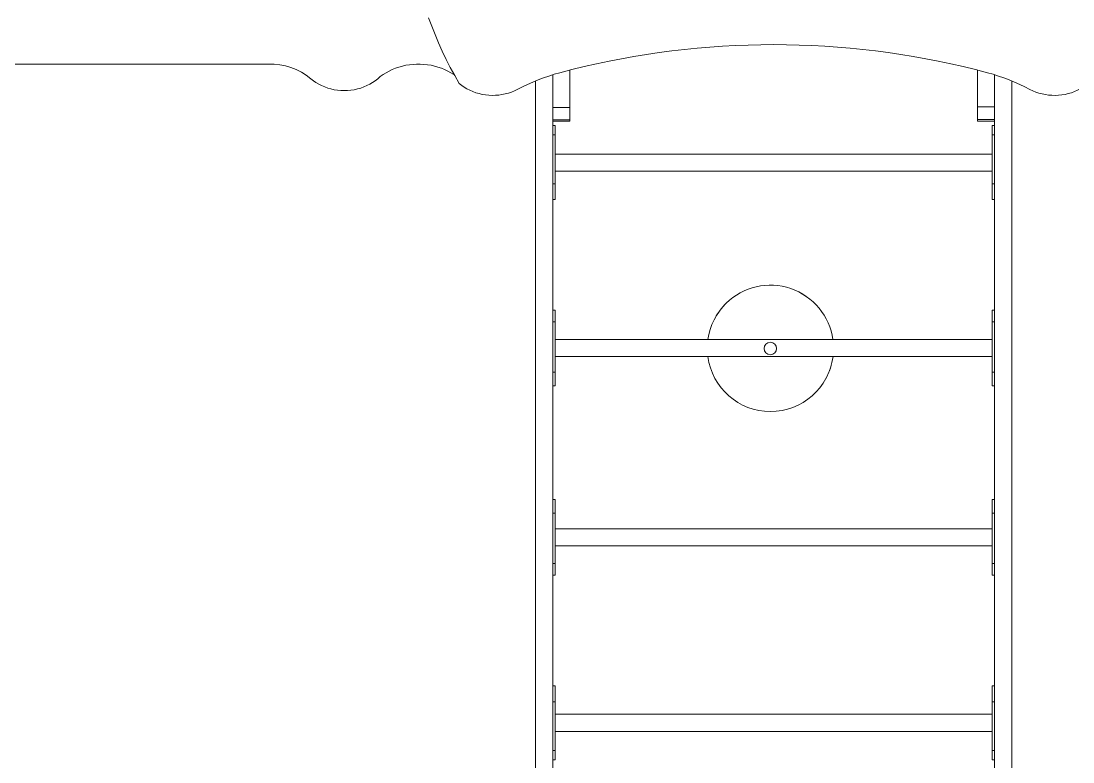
# Model space of a CAD drawing. Header units: millimetres. Extents: x -12977 to 11786, y -11805 to 10558.
# Drawn here: x -2298 to -632, y 3809 to 4982 of the extents above; entities that cross this region are included whole.
import ezdxf

# ---------------------------------------------------------------- set-up
doc = ezdxf.new("R2010")
doc.units = ezdxf.units.MM
doc.layers.add('DIKOM_ОБЪЕКТ', color=7, linetype='Continuous')

msp = doc.modelspace()

# ---------------------------------------------------------------- linework, layer by layer
at = {"layer": 'DIKOM_ОБЪЕКТ', "color": 7, "linetype": 'Continuous', "lineweight": 15}
for p, q in [((-2705.92, 4914.216), (-1906.456, 4914.216)), ((-1429.146, 4904.729), (-1429.147, 4842.779)), ((-1456.153, 4845.698), (-1429.152, 4845.698)), ((-1456.15, 4826.087), (-1456.153, 4845.698)), ((-1429.15, 4826.087), (-1429.152, 4845.698)), ((-783.15, 4826.32), (-783.153, 4846.829)), ((-783.153, 4846.829), (-756.157, 4846.829)), ((-1452.153, 4817.032), (-1456.153, 4817.032)), ((-1456.15, 4826.087), (-1429.15, 4826.087)), ((-1456.149, 4823.778), (-1429.149, 4823.778)), ((-783.15, 4826.32), (-756.158, 4826.32)), ((-783.149, 4823.786), (-756.158, 4823.786)), ((-756.158, 4817.032), (-760.153, 4817.032)), ((-1456.156, 4724.898), (-1456.154, 4802.191)), ((-1456.154, 4802.191), (-1452.155, 4802.191)), ((-1452.156, 4724.898), (-1452.155, 4802.191)), ((-760.156, 4724.898), (-760.154, 4802.191)), ((-760.154, 4802.191), (-756.158, 4802.191)), ((-1452.152, 4791.873), (-1452.153, 4771.886)), ((-760.155, 4771.886), (-1452.154, 4771.886)), ((-1452.154, 4744.886), (-760.155, 4744.886)), ((-1452.153, 4744.886), (-1452.153, 4714.58)), ((-1456.156, 4724.898), (-1452.156, 4724.898)), ((-760.156, 4724.898), (-756.159, 4724.898)), ((-1456.154, 4699.739), (-1452.154, 4699.739)), ((-760.155, 4699.739), (-756.16, 4699.739)), ((-1452.157, 4524.473), (-1456.157, 4524.473)), ((-756.162, 4524.473), (-760.157, 4524.473)), ((-1456.158, 4506.047), (-1452.158, 4506.047)), ((-1456.158, 4426.295), (-1456.158, 4506.047)), ((-1452.159, 4426.295), (-1452.158, 4506.047)), ((-1452.156, 4502.898), (-1452.156, 4478.097)), ((-1198.948, 4512.292), (-1198.949, 4512.29)), ((-760.158, 4426.295), (-760.158, 4506.047)), ((-760.158, 4506.047), (-756.162, 4506.047)), ((-760.158, 4478.097), (-1452.157, 4478.097)), ((-1120.198, 4468.72), (-1120.221, 4468.679)), ((-1452.157, 4451.097), (-760.159, 4451.097)), ((-1452.156, 4451.097), (-1452.156, 4423.147)), ((-1102.698, 4459.038), (-1102.675, 4459.079)), ((-1456.158, 4426.295), (-1452.159, 4426.295)), ((-1023.719, 4415.881), (-1023.718, 4415.883)), ((-760.158, 4426.295), (-756.162, 4426.295)), ((-1456.157, 4404.721), (-1452.157, 4404.721)), ((-760.157, 4404.721), (-756.162, 4404.721)), ((-1452.157, 4224.725), (-1456.157, 4224.725)), ((-756.162, 4224.725), (-760.157, 4224.725)), ((-1456.158, 4203.147), (-1452.159, 4203.147)), ((-1456.158, 4123.396), (-1456.158, 4203.147)), ((-1452.158, 4123.396), (-1452.159, 4203.147)), ((-1452.156, 4206.304), (-1452.156, 4178.35)), ((-760.158, 4123.396), (-760.158, 4203.147)), ((-760.158, 4203.147), (-756.162, 4203.147)), ((-760.158, 4178.35), (-1452.157, 4178.35)), ((-1452.157, 4151.35), (-760.158, 4151.35)), ((-1452.156, 4151.35), (-1452.156, 4126.554)), ((-1456.158, 4123.396), (-1452.158, 4123.396)), ((-760.158, 4123.396), (-756.162, 4123.396)), ((-1456.157, 4104.975), (-1452.157, 4104.975)), ((-760.157, 4104.975), (-756.162, 4104.975)), ((-1452.155, 3929.717), (-1456.154, 3929.717)), ((-756.16, 3929.717), (-760.154, 3929.717)), ((-1456.156, 3904.554), (-1452.156, 3904.554)), ((-1456.154, 3827.266), (-1456.156, 3904.554)), ((-1452.154, 3827.266), (-1452.156, 3904.554)), ((-1452.153, 3914.88), (-1452.153, 3884.573)), ((-760.154, 3827.266), (-760.156, 3904.554)), ((-760.156, 3904.554), (-756.159, 3904.554)), ((-760.156, 3884.573), (-1452.154, 3884.573)), ((-1452.154, 3857.573), (-760.155, 3857.573)), ((-1452.152, 3857.573), (-1452.152, 3837.592)), ((-1456.154, 3827.266), (-1452.154, 3827.266)), ((-760.154, 3827.266), (-756.158, 3827.266)), ((-1456.153, 3812.429), (-1452.153, 3812.429)), ((-760.153, 3812.429), (-756.158, 3812.429))]:
    msp.add_line(p, q, dxfattribs=at)
at = {"layer": 'DIKOM_ОБЪЕКТ', "color": 7, "linetype": 'Continuous', "lineweight": 15, "flags": 128}
for points in [[(-1652.578, 4987.745), (-1647.735, 4974.338), (-1642.54, 4961.031), (-1636.994, 4947.83), (-1631.101, 4934.742), (-1624.863, 4921.775), (-1618.286, 4908.934), (-1611.371, 4896.227), (-1604.121, 4883.66)], [(-1445.013, 4900.562), (-1425.638, 4905.62), (-1406.163, 4910.38), (-1386.593, 4914.839), (-1366.935, 4918.997), (-1347.195, 4922.852), (-1327.379, 4926.404), (-1307.493, 4929.65), (-1287.544, 4932.59), (-1267.537, 4935.223), (-1247.48, 4937.549), (-1227.379, 4939.566), (-1207.239, 4941.273), (-1187.067, 4942.671), (-1166.87, 4943.759), (-1146.654, 4944.536), (-1126.425, 4945.002), (-1106.189, 4945.158), (-1085.954, 4945.002), (-1065.725, 4944.536), (-1045.509, 4943.759), (-1025.311, 4942.671), (-1005.14, 4941.273), (-985, 4939.566), (-964.898, 4937.549), (-944.841, 4935.224), (-924.834, 4932.59), (-904.885, 4929.65), (-884.999, 4926.404), (-865.182, 4922.852), (-845.442, 4918.997), (-825.783, 4914.839), (-806.213, 4910.38), (-786.738, 4905.62), (-767.362, 4900.562)], [(-1733.324, 4891.162), (-1729.133, 4894.553), (-1724.706, 4897.711), (-1720.059, 4900.621), (-1715.211, 4903.275), (-1710.181, 4905.661), (-1704.987, 4907.769), (-1699.652, 4909.592), (-1694.196, 4911.122), (-1688.639, 4912.353), (-1683.005, 4913.281), (-1677.315, 4913.902), (-1671.591, 4914.213), (-1665.855, 4914.212), (-1660.131, 4913.901), (-1654.44, 4913.281), (-1648.805, 4912.353), (-1643.249, 4911.122), (-1637.793, 4909.592), (-1632.457, 4907.769), (-1627.264, 4905.661), (-1622.234, 4903.275), (-1617.385, 4900.622), (-1612.739, 4897.711), (-1611.872, 4897.124)], [(-1429.152, 4845.698), (-1429.153, 4847.94), (-1429.153, 4850.508), (-1429.153, 4853.39), (-1429.153, 4856.572), (-1429.154, 4860.041), (-1429.154, 4863.78), (-1429.154, 4867.773), (-1429.154, 4872.001), (-1429.155, 4876.446), (-1429.155, 4881.087), (-1429.155, 4885.902), (-1429.155, 4890.871), (-1429.155, 4895.97), (-1429.155, 4901.176), (-1429.156, 4904.726)], [(-783.153, 4846.829), (-783.153, 4849.165), (-783.153, 4851.823), (-783.153, 4854.791), (-783.154, 4858.056), (-783.154, 4861.604), (-783.154, 4865.417), (-783.154, 4869.479), (-783.154, 4873.77), (-783.155, 4878.273), (-783.155, 4882.965), (-783.155, 4887.826), (-783.155, 4892.834), (-783.155, 4897.966), (-783.155, 4903.198), (-783.155, 4904.71)], [(-1839.125, 4891.166), (-1835.21, 4888.025), (-1831.048, 4885.133), (-1826.658, 4882.504), (-1822.064, 4880.152), (-1817.288, 4878.089), (-1812.354, 4876.326), (-1807.29, 4874.871), (-1802.117, 4873.731), (-1796.865, 4872.913), (-1791.558, 4872.42), (-1786.225, 4872.256), (-1780.892, 4872.42), (-1775.585, 4872.912), (-1770.332, 4873.73), (-1765.16, 4874.869), (-1760.094, 4876.324), (-1755.162, 4878.087), (-1750.385, 4880.149), (-1745.791, 4882.501), (-1741.401, 4885.129), (-1737.238, 4888.021), (-1733.324, 4891.162)], [(-1512.154, 4874.262), (-1516.73, 4872.03), (-1521.475, 4870.081), (-1526.366, 4868.424), (-1531.379, 4867.069), (-1536.489, 4866.019), (-1541.673, 4865.283), (-1546.902, 4864.862), (-1552.152, 4864.759), (-1557.398, 4864.975), (-1562.614, 4865.508), (-1567.774, 4866.355), (-1572.853, 4867.514), (-1577.826, 4868.978), (-1582.668, 4870.738), (-1587.357, 4872.789), (-1591.867, 4875.118), (-1596.179, 4877.715), (-1600.271, 4880.568), (-1604.121, 4883.66)], [(-1483.157, 3794.128), (-1483.158, 3817.629), (-1483.159, 3841.232), (-1483.159, 3864.93), (-1483.159, 3888.72), (-1483.159, 3912.595), (-1483.16, 3936.553), (-1483.16, 3960.587), (-1483.161, 3984.693), (-1483.161, 4008.866), (-1483.161, 4033.101), (-1483.161, 4057.393), (-1483.161, 4081.738), (-1483.162, 4106.129), (-1483.162, 4130.563), (-1483.162, 4155.034), (-1483.162, 4179.538), (-1483.162, 4204.069), (-1483.162, 4228.623), (-1483.162, 4253.194), (-1483.162, 4277.777), (-1483.162, 4302.368), (-1483.162, 4326.962), (-1483.162, 4351.553), (-1483.163, 4376.137), (-1483.162, 4400.708), (-1483.162, 4425.262), (-1483.162, 4449.793), (-1483.162, 4474.298), (-1483.162, 4498.769), (-1483.162, 4523.204), (-1483.161, 4547.596), (-1483.161, 4571.941), (-1483.161, 4596.234), (-1483.161, 4620.47), (-1483.16, 4644.644), (-1483.16, 4668.751), (-1483.16, 4692.786), (-1483.159, 4716.745), (-1483.159, 4740.622), (-1483.159, 4764.413), (-1483.158, 4788.113), (-1483.158, 4811.717), (-1483.157, 4835.22), (-1483.157, 4858.618), (-1483.157, 4881.905), (-1483.156, 4887.754)], [(-1456.157, 3794.128), (-1456.158, 3817.629), (-1456.159, 3841.232), (-1456.159, 3864.93), (-1456.159, 3888.72), (-1456.16, 3912.595), (-1456.16, 3936.553), (-1456.16, 3960.587), (-1456.161, 3984.693), (-1456.161, 4008.866), (-1456.161, 4033.101), (-1456.161, 4057.393), (-1456.161, 4081.738), (-1456.162, 4106.129), (-1456.162, 4130.563), (-1456.162, 4155.034), (-1456.162, 4179.538), (-1456.162, 4204.069), (-1456.162, 4228.623), (-1456.162, 4253.194), (-1456.162, 4277.777), (-1456.162, 4302.368), (-1456.162, 4326.962), (-1456.163, 4351.553), (-1456.163, 4376.137), (-1456.162, 4400.708), (-1456.162, 4425.262), (-1456.162, 4449.794), (-1456.162, 4474.298), (-1456.162, 4498.769), (-1456.162, 4523.204), (-1456.161, 4547.596), (-1456.161, 4571.941), (-1456.161, 4596.234), (-1456.161, 4620.47), (-1456.16, 4644.644), (-1456.16, 4668.751), (-1456.16, 4692.786), (-1456.159, 4716.745), (-1456.159, 4740.622), (-1456.159, 4764.413), (-1456.158, 4788.113), (-1456.158, 4811.717), (-1456.157, 4835.22), (-1456.157, 4858.617), (-1456.156, 4881.905), (-1456.156, 4897.351)], [(-1456.153, 4845.698), (-1456.153, 4847.94), (-1456.153, 4850.508), (-1456.153, 4853.39), (-1456.154, 4856.572), (-1456.154, 4860.041), (-1456.154, 4863.78), (-1456.154, 4867.773), (-1456.154, 4872.002), (-1456.155, 4876.446), (-1456.155, 4881.087), (-1456.155, 4885.902), (-1456.156, 4890.871), (-1456.155, 4895.97), (-1456.155, 4897.351)], [(-756.157, 3794.128), (-756.158, 3817.629), (-756.158, 3841.232), (-756.159, 3864.93), (-756.159, 3888.72), (-756.159, 3912.595), (-756.16, 3936.553), (-756.16, 3960.587), (-756.161, 3984.693), (-756.161, 4008.866), (-756.161, 4033.101), (-756.161, 4057.393), (-756.161, 4081.738), (-756.162, 4106.129), (-756.162, 4130.563), (-756.162, 4155.034), (-756.162, 4179.538), (-756.162, 4204.069), (-756.162, 4228.623), (-756.163, 4253.194), (-756.162, 4277.777), (-756.162, 4302.368), (-756.162, 4326.962), (-756.162, 4351.553), (-756.163, 4376.137), (-756.162, 4400.708), (-756.162, 4425.262), (-756.162, 4449.793), (-756.162, 4474.298), (-756.162, 4498.769), (-756.161, 4523.204), (-756.161, 4547.596), (-756.161, 4571.941), (-756.161, 4596.234), (-756.161, 4620.47), (-756.161, 4644.644), (-756.16, 4668.751), (-756.16, 4692.787), (-756.159, 4716.745), (-756.159, 4740.622), (-756.159, 4764.413), (-756.158, 4788.113), (-756.158, 4811.717), (-756.158, 4835.22), (-756.157, 4858.618), (-756.157, 4881.905), (-756.156, 4897.332)], [(-729.157, 3794.128), (-729.158, 3817.629), (-729.158, 3841.232), (-729.159, 3864.93), (-729.159, 3888.72), (-729.159, 3912.595), (-729.16, 3936.553), (-729.16, 3960.587), (-729.161, 3984.693), (-729.161, 4008.866), (-729.161, 4033.101), (-729.161, 4057.393), (-729.161, 4081.738), (-729.162, 4106.129), (-729.162, 4130.563), (-729.162, 4155.034), (-729.162, 4179.538), (-729.162, 4204.069), (-729.162, 4228.623), (-729.162, 4253.194), (-729.162, 4277.777), (-729.162, 4302.368), (-729.162, 4326.962), (-729.162, 4351.553), (-729.162, 4376.137), (-729.162, 4400.708), (-729.162, 4425.262), (-729.162, 4449.794), (-729.162, 4474.298), (-729.162, 4498.769), (-729.161, 4523.204), (-729.161, 4547.596), (-729.161, 4571.941), (-729.161, 4596.234), (-729.161, 4620.47), (-729.161, 4644.644), (-729.16, 4668.751), (-729.16, 4692.786), (-729.159, 4716.745), (-729.159, 4740.622), (-729.159, 4764.413), (-729.158, 4788.113), (-729.158, 4811.717), (-729.158, 4835.22), (-729.157, 4858.618), (-729.157, 4881.905), (-729.156, 4887.729)], [(-729.147, 3789.474), (-729.148, 3811.961), (-729.148, 3834.563), (-729.149, 3857.275), (-729.149, 3880.094), (-729.15, 3903.013), (-729.15, 3926.027), (-729.15, 3949.13), (-729.15, 3972.318), (-729.151, 3995.584), (-729.151, 4018.925), (-729.152, 4042.334), (-729.152, 4065.805), (-729.152, 4089.334), (-729.152, 4112.915), (-729.152, 4136.542), (-729.152, 4160.211), (-729.152, 4183.916), (-729.153, 4207.65), (-729.152, 4231.409), (-729.153, 4255.188), (-729.153, 4278.98), (-729.153, 4302.781), (-729.153, 4326.584), (-729.153, 4350.385), (-729.153, 4374.178), (-729.153, 4397.956), (-729.153, 4421.716), (-729.153, 4445.451), (-729.152, 4469.156), (-729.152, 4492.825), (-729.152, 4516.453), (-729.152, 4540.035), (-729.151, 4563.564), (-729.152, 4587.037), (-729.151, 4610.447), (-729.151, 4633.788), (-729.15, 4657.056), (-729.15, 4680.245), (-729.15, 4703.349), (-729.15, 4726.365), (-729.149, 4749.284), (-729.149, 4772.105), (-729.148, 4794.819), (-729.148, 4817.423), (-729.147, 4839.91), (-729.147, 4862.277), (-729.147, 4884.518), (-729.146, 4887.725)], [(-700.22, 4874.262), (-695.644, 4872.03), (-690.899, 4870.081), (-686.008, 4868.425), (-680.994, 4867.069), (-675.884, 4866.019), (-670.701, 4865.283), (-665.472, 4864.862), (-660.221, 4864.759), (-654.975, 4864.975), (-649.759, 4865.508), (-644.599, 4866.356), (-639.52, 4867.514), (-634.547, 4868.977), (-629.705, 4870.739), (-625.018, 4872.789), (-620.507, 4875.119), (-616.195, 4877.715), (-612.104, 4880.568), (-608.254, 4883.66)], [(-1429.149, 4850.743), (-1429.149, 4850.921), (-1429.149, 4851.438), (-1429.149, 4852.249), (-1429.149, 4853.282), (-1429.149, 4854.444), (-1429.149, 4855.633), (-1429.149, 4856.743), (-1429.149, 4857.675), (-1429.149, 4858.347), (-1429.149, 4858.699), (-1429.149, 4858.699), (-1429.149, 4858.348), (-1429.149, 4857.676), (-1429.149, 4856.744), (-1429.149, 4855.634), (-1429.149, 4854.445), (-1429.149, 4853.282), (-1429.149, 4852.25), (-1429.149, 4851.439), (-1429.149, 4850.921), (-1429.149, 4850.743)], [(-729.149, 4858.743), (-729.149, 4858.566), (-729.149, 4858.049), (-729.149, 4857.238), (-729.149, 4856.205), (-729.149, 4855.043), (-729.149, 4853.854), (-729.149, 4852.744), (-729.149, 4851.811), (-729.149, 4851.14), (-729.149, 4850.788), (-729.149, 4850.788), (-729.149, 4851.139), (-729.149, 4851.811), (-729.149, 4852.743), (-729.149, 4853.853), (-729.149, 4855.042), (-729.149, 4856.204), (-729.149, 4857.237), (-729.149, 4858.048), (-729.149, 4858.566), (-729.149, 4858.743)], [(-1429.147, 4842.779), (-1429.147, 4839.686), (-1429.148, 4836.775), (-1429.148, 4834.083), (-1429.148, 4831.645), (-1429.148, 4829.492), (-1429.148, 4827.653), (-1429.148, 4826.15), (-1429.148, 4825.003), (-1429.149, 4824.227), (-1429.149, 4823.831), (-1429.149, 4823.822), (-1429.149, 4824.199), (-1429.149, 4824.957), (-1429.15, 4826.087)], [(-1456.154, 4802.191), (-1456.155, 4804.774), (-1456.154, 4807.213), (-1456.154, 4809.462), (-1456.154, 4811.48), (-1456.154, 4813.228), (-1456.154, 4814.675), (-1456.154, 4815.793), (-1456.153, 4816.562), (-1456.153, 4816.967), (-1456.153, 4817.032)], [(-1456.149, 4823.778), (-1456.149, 4823.822), (-1456.149, 4824.199), (-1456.149, 4824.957), (-1456.15, 4826.087)], [(-1456.148, 4817.032), (-1456.148, 4817.423), (-1456.148, 4823.778)], [(-1452.155, 4802.191), (-1452.154, 4804.774), (-1452.154, 4807.213), (-1452.154, 4809.462), (-1452.154, 4811.48), (-1452.154, 4813.229), (-1452.154, 4814.675), (-1452.154, 4815.794), (-1452.153, 4816.562), (-1452.154, 4816.967), (-1452.153, 4817.001), (-1452.153, 4816.662), (-1452.153, 4815.958), (-1452.153, 4814.902), (-1452.153, 4813.512), (-1452.152, 4811.815), (-1452.152, 4809.844), (-1452.152, 4807.633), (-1452.152, 4805.225), (-1452.152, 4802.664), (-1452.152, 4799.999), (-1452.152, 4797.278), (-1452.152, 4794.552), (-1452.152, 4791.873)], [(-783.149, 4823.786), (-783.149, 4823.866), (-783.149, 4824.308), (-783.149, 4825.129), (-783.15, 4826.32)], [(-760.154, 4802.191), (-760.155, 4804.774), (-760.154, 4807.213), (-760.154, 4809.462), (-760.154, 4811.48), (-760.154, 4813.228), (-760.154, 4814.675), (-760.154, 4815.793), (-760.154, 4816.562), (-760.153, 4816.967), (-760.153, 4817.032)], [(-1452.153, 4796), (-1452.153, 4794.907), (-1452.153, 4794.003), (-1452.153, 4793.367), (-1452.153, 4793.058), (-1452.153, 4793.101), (-1452.153, 4793.494), (-1452.154, 4794.201), (-1452.153, 4795.16), (-1452.154, 4796.285), (-1452.153, 4797.476), (-1452.153, 4798.628), (-1452.153, 4799.638), (-1452.154, 4800.417), (-1452.154, 4800.895), (-1452.153, 4801.03), (-1452.153, 4800.809), (-1452.153, 4800.253), (-1452.153, 4799.41), (-1452.153, 4798.357), (-1452.153, 4797.185), (-1452.153, 4796)], [(-729.153, 4801.032), (-729.153, 4800.855), (-729.153, 4800.337), (-729.153, 4799.526), (-729.153, 4798.494), (-729.153, 4797.331), (-729.153, 4796.143), (-729.153, 4795.033), (-729.153, 4794.1), (-729.153, 4793.428), (-729.153, 4793.077), (-729.154, 4793.077), (-729.153, 4793.428), (-729.153, 4794.099), (-729.154, 4795.032), (-729.154, 4796.142), (-729.153, 4797.33), (-729.153, 4798.493), (-729.153, 4799.526), (-729.153, 4800.337), (-729.153, 4800.854), (-729.153, 4801.032)], [(-1452.154, 4744.886), (-1452.154, 4744.887), (-1452.154, 4745.099), (-1452.154, 4745.674), (-1452.154, 4746.596), (-1452.154, 4747.84), (-1452.155, 4749.371), (-1452.154, 4751.148), (-1452.155, 4753.122), (-1452.155, 4755.24), (-1452.155, 4757.444), (-1452.155, 4759.673), (-1452.155, 4761.868), (-1452.155, 4763.967), (-1452.155, 4765.914), (-1452.154, 4767.656), (-1452.154, 4769.145), (-1452.154, 4770.34), (-1452.154, 4771.21), (-1452.154, 4771.729), (-1452.154, 4771.886)], [(-1456.154, 4699.739), (-1456.155, 4699.771), (-1456.155, 4700.109), (-1456.155, 4700.813), (-1456.155, 4701.87), (-1456.155, 4703.259), (-1456.156, 4704.956), (-1456.156, 4706.928), (-1456.156, 4709.138), (-1456.156, 4711.546), (-1456.156, 4714.107), (-1456.156, 4716.773), (-1456.156, 4719.493), (-1456.156, 4722.219), (-1456.156, 4724.898)], [(-1452.153, 4714.58), (-1452.154, 4711.997), (-1452.154, 4709.558), (-1452.154, 4707.309), (-1452.154, 4705.291), (-1452.154, 4703.543), (-1452.154, 4702.096), (-1452.154, 4700.978), (-1452.154, 4700.209), (-1452.154, 4699.804), (-1452.154, 4699.77), (-1452.155, 4700.109), (-1452.155, 4700.813), (-1452.155, 4701.87), (-1452.155, 4703.259), (-1452.155, 4704.956), (-1452.156, 4706.928), (-1452.156, 4709.138), (-1452.156, 4711.546), (-1452.156, 4714.107), (-1452.156, 4716.773), (-1452.156, 4719.493), (-1452.156, 4722.219), (-1452.156, 4724.898)], [(-1452.155, 4718.708), (-1452.154, 4717.614), (-1452.154, 4716.71), (-1452.155, 4716.074), (-1452.154, 4715.765), (-1452.155, 4715.808), (-1452.155, 4716.201), (-1452.155, 4716.908), (-1452.155, 4717.867), (-1452.155, 4718.992), (-1452.155, 4720.183), (-1452.155, 4721.335), (-1452.155, 4722.346), (-1452.155, 4723.124), (-1452.154, 4723.602), (-1452.154, 4723.736), (-1452.155, 4723.516), (-1452.155, 4722.96), (-1452.154, 4722.117), (-1452.154, 4721.064), (-1452.154, 4719.892), (-1452.155, 4718.708)], [(-760.155, 4699.739), (-760.155, 4699.771), (-760.155, 4700.109), (-760.155, 4700.813), (-760.155, 4701.87), (-760.155, 4703.259), (-760.156, 4704.956), (-760.155, 4706.928), (-760.156, 4709.138), (-760.156, 4711.546), (-760.156, 4714.107), (-760.156, 4716.773), (-760.156, 4719.493), (-760.156, 4722.219), (-760.156, 4724.898)], [(-729.154, 4723.739), (-729.155, 4723.562), (-729.154, 4723.044), (-729.154, 4722.234), (-729.154, 4721.201), (-729.154, 4720.039), (-729.154, 4718.849), (-729.154, 4717.74), (-729.154, 4716.807), (-729.155, 4716.136), (-729.154, 4715.784), (-729.154, 4715.784), (-729.155, 4716.135), (-729.155, 4716.807), (-729.155, 4717.739), (-729.155, 4718.849), (-729.155, 4720.038), (-729.155, 4721.2), (-729.155, 4722.233), (-729.155, 4723.044), (-729.155, 4723.561), (-729.154, 4723.739)], [(-1456.152, 4524.473), (-1456.152, 4540.035), (-1456.152, 4563.564), (-1456.151, 4587.037), (-1456.151, 4610.447), (-1456.151, 4633.788), (-1456.151, 4657.056), (-1456.15, 4680.245), (-1456.15, 4699.739)], [(-1456.158, 4506.047), (-1456.158, 4508.747), (-1456.158, 4511.368), (-1456.158, 4513.86), (-1456.158, 4516.177), (-1456.158, 4518.277), (-1456.158, 4520.119), (-1456.158, 4521.669), (-1456.157, 4522.899), (-1456.157, 4523.786), (-1456.157, 4524.314), (-1456.157, 4524.473)], [(-1452.158, 4506.047), (-1452.158, 4508.747), (-1452.158, 4511.368), (-1452.158, 4513.86), (-1452.158, 4516.177), (-1452.158, 4518.276), (-1452.158, 4520.118), (-1452.158, 4521.669), (-1452.158, 4522.899), (-1452.158, 4523.787), (-1452.157, 4524.314), (-1452.157, 4524.471), (-1452.157, 4524.257), (-1452.157, 4523.673), (-1452.157, 4522.732), (-1452.156, 4521.451), (-1452.156, 4519.854), (-1452.156, 4517.97), (-1452.156, 4515.834), (-1452.156, 4513.487), (-1452.156, 4510.972), (-1452.156, 4508.336), (-1452.156, 4505.628), (-1452.156, 4502.898)], [(-760.158, 4506.047), (-760.158, 4508.747), (-760.158, 4511.368), (-760.158, 4513.86), (-760.158, 4516.177), (-760.158, 4518.276), (-760.158, 4520.118), (-760.158, 4521.669), (-760.157, 4522.899), (-760.157, 4523.787), (-760.157, 4524.314), (-760.157, 4524.473)], [(-1452.157, 4504.158), (-1452.157, 4502.996), (-1452.157, 4501.966), (-1452.157, 4501.159), (-1452.157, 4500.646), (-1452.157, 4500.473), (-1452.157, 4500.655), (-1452.157, 4501.177), (-1452.157, 4501.991), (-1452.157, 4503.026), (-1452.157, 4504.19), (-1452.157, 4505.378), (-1452.157, 4506.486), (-1452.157, 4507.416), (-1452.157, 4508.083), (-1452.157, 4508.43), (-1452.157, 4508.426), (-1452.157, 4508.069), (-1452.157, 4507.394), (-1452.157, 4506.459), (-1452.157, 4505.347), (-1452.157, 4504.158)], [(-729.157, 4508.473), (-729.157, 4508.295), (-729.157, 4507.778), (-729.157, 4506.967), (-729.157, 4505.934), (-729.157, 4504.772), (-729.157, 4503.583), (-729.157, 4502.473), (-729.157, 4501.541), (-729.157, 4500.869), (-729.157, 4500.517), (-729.157, 4500.517), (-729.157, 4500.869), (-729.157, 4501.54), (-729.157, 4502.472), (-729.157, 4503.582), (-729.157, 4504.771), (-729.157, 4505.934), (-729.157, 4506.966), (-729.157, 4507.777), (-729.157, 4508.295), (-729.157, 4508.473)], [(-1452.157, 4451.097), (-1452.157, 4451.272), (-1452.157, 4451.811), (-1452.157, 4452.699), (-1452.158, 4453.911), (-1452.158, 4455.415), (-1452.158, 4457.169), (-1452.158, 4459.126), (-1452.158, 4461.232), (-1452.158, 4463.43), (-1452.158, 4465.659), (-1452.158, 4467.86), (-1452.158, 4469.972), (-1452.158, 4471.937), (-1452.158, 4473.701), (-1452.158, 4475.218), (-1452.157, 4476.444), (-1452.158, 4477.348), (-1452.157, 4477.904), (-1452.157, 4478.097), (-1452.157, 4478.097)], [(-1456.157, 4404.721), (-1456.157, 4404.722), (-1456.158, 4404.937), (-1456.158, 4405.52), (-1456.158, 4406.461), (-1456.158, 4407.743), (-1456.158, 4409.34), (-1456.158, 4411.224), (-1456.158, 4413.359), (-1456.158, 4415.706), (-1456.159, 4418.222), (-1456.159, 4420.858), (-1456.158, 4423.566), (-1456.158, 4426.295)], [(-1452.156, 4423.147), (-1452.156, 4420.446), (-1452.156, 4417.826), (-1452.156, 4415.334), (-1452.156, 4413.016), (-1452.157, 4410.917), (-1452.157, 4409.075), (-1452.157, 4407.524), (-1452.157, 4406.294), (-1452.157, 4405.407), (-1452.157, 4404.88), (-1452.157, 4404.722), (-1452.158, 4404.937), (-1452.158, 4405.52), (-1452.158, 4406.461), (-1452.158, 4407.743), (-1452.158, 4409.34), (-1452.158, 4411.224), (-1452.158, 4413.359), (-1452.159, 4415.707), (-1452.159, 4418.222), (-1452.159, 4420.858), (-1452.159, 4423.566), (-1452.159, 4426.295)], [(-1452.157, 4424.406), (-1452.157, 4423.244), (-1452.157, 4422.214), (-1452.157, 4421.407), (-1452.157, 4420.894), (-1452.158, 4420.721), (-1452.157, 4420.903), (-1452.158, 4421.425), (-1452.158, 4422.239), (-1452.157, 4423.274), (-1452.158, 4424.438), (-1452.158, 4425.627), (-1452.158, 4426.735), (-1452.158, 4427.664), (-1452.157, 4428.332), (-1452.158, 4428.679), (-1452.157, 4428.674), (-1452.157, 4428.318), (-1452.157, 4427.642), (-1452.157, 4426.707), (-1452.157, 4425.595), (-1452.157, 4424.406)], [(-760.157, 4404.721), (-760.157, 4404.722), (-760.158, 4404.937), (-760.158, 4405.52), (-760.158, 4406.461), (-760.158, 4407.743), (-760.158, 4409.34), (-760.158, 4411.224), (-760.158, 4413.359), (-760.158, 4415.706), (-760.158, 4418.221), (-760.159, 4420.858), (-760.158, 4423.565), (-760.158, 4426.295)], [(-729.157, 4428.721), (-729.157, 4428.543), (-729.157, 4428.026), (-729.157, 4427.215), (-729.157, 4426.183), (-729.157, 4425.02), (-729.157, 4423.831), (-729.157, 4422.721), (-729.157, 4421.789), (-729.157, 4421.117), (-729.157, 4420.766), (-729.157, 4420.765), (-729.158, 4421.117), (-729.158, 4421.788), (-729.157, 4422.72), (-729.157, 4423.83), (-729.158, 4425.019), (-729.158, 4426.182), (-729.158, 4427.214), (-729.157, 4428.026), (-729.158, 4428.543), (-729.157, 4428.721)], [(-1456.152, 4224.725), (-1456.153, 4231.409), (-1456.153, 4255.188), (-1456.153, 4278.98), (-1456.153, 4302.781), (-1456.153, 4326.584), (-1456.153, 4350.385), (-1456.153, 4374.178), (-1456.153, 4397.956), (-1456.152, 4404.721)], [(-1456.158, 4203.147), (-1456.158, 4205.876), (-1456.159, 4208.584), (-1456.158, 4211.22), (-1456.159, 4213.736), (-1456.158, 4216.083), (-1456.158, 4218.219), (-1456.158, 4220.103), (-1456.158, 4221.701), (-1456.158, 4222.983), (-1456.158, 4223.925), (-1456.157, 4224.509), (-1456.157, 4224.724), (-1456.157, 4224.725)], [(-1452.159, 4203.147), (-1452.159, 4205.876), (-1452.158, 4208.584), (-1452.159, 4211.221), (-1452.159, 4213.736), (-1452.158, 4216.083), (-1452.158, 4218.219), (-1452.158, 4220.103), (-1452.158, 4221.701), (-1452.158, 4222.983), (-1452.158, 4223.925), (-1452.157, 4224.509), (-1452.157, 4224.724), (-1452.157, 4224.567), (-1452.157, 4224.04), (-1452.157, 4223.154), (-1452.157, 4221.924), (-1452.157, 4220.374), (-1452.157, 4218.532), (-1452.156, 4216.433), (-1452.156, 4214.116), (-1452.156, 4211.624), (-1452.156, 4209.004), (-1452.156, 4206.304)], [(-760.158, 4203.147), (-760.158, 4205.876), (-760.159, 4208.584), (-760.158, 4211.22), (-760.159, 4213.736), (-760.158, 4216.083), (-760.158, 4218.219), (-760.158, 4220.103), (-760.158, 4221.701), (-760.158, 4222.983), (-760.158, 4223.925), (-760.158, 4224.509), (-760.158, 4224.724), (-760.157, 4224.725)], [(-1452.157, 4205.041), (-1452.157, 4203.852), (-1452.157, 4202.74), (-1452.157, 4201.805), (-1452.157, 4201.129), (-1452.157, 4200.773), (-1452.158, 4200.768), (-1452.157, 4201.114), (-1452.157, 4201.782), (-1452.158, 4202.711), (-1452.158, 4203.819), (-1452.158, 4205.007), (-1452.158, 4206.171), (-1452.157, 4207.206), (-1452.158, 4208.021), (-1452.158, 4208.543), (-1452.157, 4208.725), (-1452.157, 4208.553), (-1452.157, 4208.04), (-1452.157, 4207.232), (-1452.157, 4206.202), (-1452.157, 4205.041)], [(-729.157, 4208.725), (-729.158, 4208.548), (-729.157, 4208.03), (-729.157, 4207.22), (-729.157, 4206.187), (-729.157, 4205.025), (-729.157, 4203.836), (-729.157, 4202.725), (-729.157, 4201.793), (-729.157, 4201.122), (-729.157, 4200.77), (-729.157, 4200.77), (-729.158, 4201.121), (-729.158, 4201.793), (-729.157, 4202.725), (-729.157, 4203.835), (-729.158, 4205.024), (-729.158, 4206.186), (-729.158, 4207.219), (-729.157, 4208.03), (-729.158, 4208.548), (-729.157, 4208.725)], [(-1452.157, 4151.35), (-1452.157, 4151.35), (-1452.157, 4151.542), (-1452.158, 4152.098), (-1452.158, 4153.001), (-1452.158, 4154.227), (-1452.158, 4155.743), (-1452.158, 4157.508), (-1452.158, 4159.473), (-1452.158, 4161.584), (-1452.158, 4163.784), (-1452.158, 4166.014), (-1452.158, 4168.212), (-1452.158, 4170.318), (-1452.158, 4172.275), (-1452.158, 4174.03), (-1452.158, 4175.534), (-1452.158, 4176.746), (-1452.157, 4177.635), (-1452.157, 4178.174), (-1452.157, 4178.35)], [(-1456.157, 4104.975), (-1456.157, 4105.133), (-1456.157, 4105.66), (-1456.158, 4106.546), (-1456.157, 4107.776), (-1456.158, 4109.326), (-1456.158, 4111.168), (-1456.158, 4113.267), (-1456.158, 4115.584), (-1456.158, 4118.076), (-1456.158, 4120.696), (-1456.158, 4123.396)], [(-1452.156, 4126.554), (-1452.156, 4123.824), (-1452.156, 4121.116), (-1452.156, 4118.48), (-1452.156, 4115.965), (-1452.156, 4113.617), (-1452.156, 4111.481), (-1452.156, 4109.597), (-1452.156, 4107.999), (-1452.156, 4106.717), (-1452.157, 4105.775), (-1452.157, 4105.191), (-1452.157, 4104.976), (-1452.157, 4105.133), (-1452.157, 4105.66), (-1452.158, 4106.546), (-1452.158, 4107.776), (-1452.158, 4109.326), (-1452.158, 4111.168), (-1452.158, 4113.267), (-1452.158, 4115.584), (-1452.158, 4118.076), (-1452.158, 4120.696), (-1452.158, 4123.396)], [(-1452.157, 4125.291), (-1452.157, 4124.101), (-1452.157, 4122.99), (-1452.157, 4122.054), (-1452.157, 4121.378), (-1452.157, 4121.022), (-1452.157, 4121.017), (-1452.157, 4121.364), (-1452.157, 4122.031), (-1452.157, 4122.96), (-1452.157, 4124.068), (-1452.157, 4125.257), (-1452.157, 4126.421), (-1452.157, 4127.456), (-1452.157, 4128.27), (-1452.157, 4128.792), (-1452.157, 4128.975), (-1452.157, 4128.802), (-1452.157, 4128.289), (-1452.157, 4127.482), (-1452.157, 4126.452), (-1452.157, 4125.291)], [(-760.157, 4104.975), (-760.157, 4105.133), (-760.157, 4105.66), (-760.157, 4106.546), (-760.158, 4107.776), (-760.158, 4109.326), (-760.158, 4111.168), (-760.158, 4113.267), (-760.158, 4115.584), (-760.158, 4118.076), (-760.158, 4120.696), (-760.158, 4123.396)], [(-729.157, 4128.975), (-729.157, 4128.797), (-729.157, 4128.28), (-729.157, 4127.469), (-729.157, 4126.437), (-729.157, 4125.274), (-729.157, 4124.085), (-729.157, 4122.975), (-729.157, 4122.043), (-729.157, 4121.371), (-729.157, 4121.02), (-729.157, 4121.019), (-729.157, 4121.371), (-729.157, 4122.042), (-729.157, 4122.974), (-729.157, 4124.084), (-729.157, 4125.273), (-729.157, 4126.436), (-729.157, 4127.469), (-729.157, 4128.28), (-729.157, 4128.797), (-729.157, 4128.975)], [(-1456.15, 3929.717), (-1456.15, 3949.13), (-1456.151, 3972.318), (-1456.151, 3995.585), (-1456.151, 4018.925), (-1456.151, 4042.333), (-1456.152, 4065.805), (-1456.152, 4089.334), (-1456.152, 4104.975)], [(-1456.156, 3904.554), (-1456.156, 3907.233), (-1456.156, 3909.958), (-1456.156, 3912.679), (-1456.156, 3915.345), (-1456.156, 3917.906), (-1456.156, 3920.314), (-1456.156, 3922.525), (-1456.155, 3924.498), (-1456.155, 3926.195), (-1456.155, 3927.585), (-1456.155, 3928.642), (-1456.155, 3929.346), (-1456.154, 3929.685), (-1456.154, 3929.717)], [(-1452.156, 3904.554), (-1452.156, 3907.233), (-1452.156, 3909.959), (-1452.156, 3912.68), (-1452.156, 3915.345), (-1452.156, 3917.906), (-1452.156, 3920.314), (-1452.155, 3922.525), (-1452.155, 3924.498), (-1452.155, 3926.194), (-1452.155, 3927.585), (-1452.155, 3928.642), (-1452.155, 3929.346), (-1452.155, 3929.686), (-1452.155, 3929.653), (-1452.154, 3929.248), (-1452.154, 3928.48), (-1452.154, 3927.363), (-1452.154, 3925.916), (-1452.154, 3924.168), (-1452.154, 3922.151), (-1452.154, 3919.902), (-1452.153, 3917.463), (-1452.153, 3914.88)], [(-760.156, 3904.554), (-760.156, 3907.233), (-760.156, 3909.959), (-760.156, 3912.679), (-760.156, 3915.345), (-760.155, 3917.906), (-760.156, 3920.314), (-760.156, 3922.525), (-760.155, 3924.498), (-760.155, 3926.195), (-760.155, 3927.585), (-760.155, 3928.642), (-760.155, 3929.346), (-760.154, 3929.685), (-760.154, 3929.717)], [(-1452.154, 3910.75), (-1452.154, 3909.565), (-1452.154, 3908.393), (-1452.154, 3907.34), (-1452.154, 3906.497), (-1452.154, 3905.941), (-1452.155, 3905.72), (-1452.155, 3905.854), (-1452.154, 3906.332), (-1452.155, 3907.11), (-1452.155, 3908.12), (-1452.155, 3909.272), (-1452.155, 3910.463), (-1452.155, 3911.589), (-1452.155, 3912.547), (-1452.155, 3913.255), (-1452.155, 3913.648), (-1452.155, 3913.692), (-1452.154, 3913.382), (-1452.154, 3912.747), (-1452.154, 3911.843), (-1452.154, 3910.75)], [(-729.154, 3913.717), (-729.154, 3913.54), (-729.155, 3913.022), (-729.154, 3912.211), (-729.154, 3911.179), (-729.154, 3910.016), (-729.154, 3908.828), (-729.154, 3907.718), (-729.154, 3906.785), (-729.154, 3906.113), (-729.155, 3905.762), (-729.155, 3905.762), (-729.155, 3906.113), (-729.155, 3906.785), (-729.155, 3907.717), (-729.155, 3908.827), (-729.155, 3910.015), (-729.155, 3911.178), (-729.155, 3912.211), (-729.154, 3913.022), (-729.155, 3913.539), (-729.154, 3913.717)], [(-1452.154, 3857.573), (-1452.154, 3857.729), (-1452.154, 3858.248), (-1452.154, 3859.117), (-1452.154, 3860.312), (-1452.155, 3861.8), (-1452.155, 3863.542), (-1452.155, 3865.489), (-1452.155, 3867.588), (-1452.155, 3869.782), (-1452.155, 3872.011), (-1452.155, 3874.215), (-1452.155, 3876.333), (-1452.155, 3878.308), (-1452.155, 3880.085), (-1452.155, 3881.617), (-1452.154, 3882.861), (-1452.154, 3883.783), (-1452.154, 3884.359), (-1452.154, 3884.572), (-1452.154, 3884.573)], [(-1452.152, 3837.592), (-1452.152, 3834.913), (-1452.152, 3832.187), (-1452.152, 3829.467), (-1452.152, 3826.801), (-1452.152, 3824.24), (-1452.152, 3821.831), (-1452.152, 3819.621), (-1452.152, 3817.648), (-1452.153, 3815.951), (-1452.153, 3814.561), (-1452.153, 3813.504), (-1452.153, 3812.799), (-1452.153, 3812.46), (-1452.154, 3812.493), (-1452.154, 3812.898), (-1452.154, 3813.666), (-1452.154, 3814.783), (-1452.154, 3816.23), (-1452.154, 3817.978), (-1452.154, 3819.995), (-1452.154, 3822.244), (-1452.154, 3824.683), (-1452.154, 3827.266)], [(-1452.153, 3833.461), (-1452.153, 3832.276), (-1452.153, 3831.105), (-1452.153, 3830.051), (-1452.153, 3829.209), (-1452.153, 3828.652), (-1452.153, 3828.432), (-1452.154, 3828.566), (-1452.154, 3829.043), (-1452.154, 3829.822), (-1452.154, 3830.832), (-1452.154, 3831.984), (-1452.153, 3833.175), (-1452.154, 3834.3), (-1452.153, 3835.259), (-1452.153, 3835.967), (-1452.153, 3836.36), (-1452.153, 3836.403), (-1452.153, 3836.094), (-1452.153, 3835.459), (-1452.153, 3834.555), (-1452.153, 3833.461)], [(-729.153, 3836.429), (-729.153, 3836.251), (-729.153, 3835.734), (-729.153, 3834.923), (-729.153, 3833.89), (-729.153, 3832.728), (-729.153, 3831.539), (-729.153, 3830.429), (-729.153, 3829.497), (-729.153, 3828.825), (-729.153, 3828.474), (-729.154, 3828.473), (-729.153, 3828.825), (-729.153, 3829.496), (-729.154, 3830.428), (-729.154, 3831.538), (-729.153, 3832.727), (-729.153, 3833.89), (-729.153, 3834.922), (-729.154, 3835.734), (-729.153, 3836.251), (-729.153, 3836.429)], [(-1456.153, 3812.429), (-1456.153, 3812.493), (-1456.154, 3812.898), (-1456.154, 3813.666), (-1456.154, 3814.784), (-1456.154, 3816.23), (-1456.154, 3817.978), (-1456.154, 3819.995), (-1456.154, 3822.244), (-1456.155, 3824.683), (-1456.154, 3827.266)], [(-760.153, 3812.429), (-760.153, 3812.493), (-760.153, 3812.898), (-760.154, 3813.666), (-760.154, 3814.783), (-760.154, 3816.23), (-760.154, 3817.978), (-760.154, 3819.995), (-760.154, 3822.244), (-760.155, 3824.683), (-760.154, 3827.266)], [(-1456.147, 3805.709), (-1456.148, 3811.96), (-1456.148, 3812.429)]]:
    msp.add_lwpolyline(points, dxfattribs=at)
at = {"layer": 'DIKOM_ОБЪЕКТ', "color": 7, "linetype": 'Continuous', "lineweight": 15}
msp.add_circle((-1111.459, 4463.858), 10, dxfattribs=at)
for centre, radius, start, end in [((-1902.834, 4814.929), 99.353, 50.115476, 92.088945), ((-1361.018, 4587.282), 324.345, 105.008957, 117.773203), ((-851.345, 4587.307), 324.318, 62.226463, 74.992063), ((-1111.334, 4464.086), 100, 8.054321, 134.495544), ((-1111.333, 4464.088), 100, 8.053055, 134.495544), ((-1111.334, 4464.086), 100, 134.495544, 171.94568), ((-1111.333, 4464.088), 100, 134.495544, 151.181189), ((-1111.334, 4464.086), 100, 187.463129, 352.536871), ((-1111.333, 4464.088), 100, 331.181189, 352.535608)]:
    msp.add_arc(centre, radius, start, end, dxfattribs=at)

doc.saveas('drawing.dxf')
